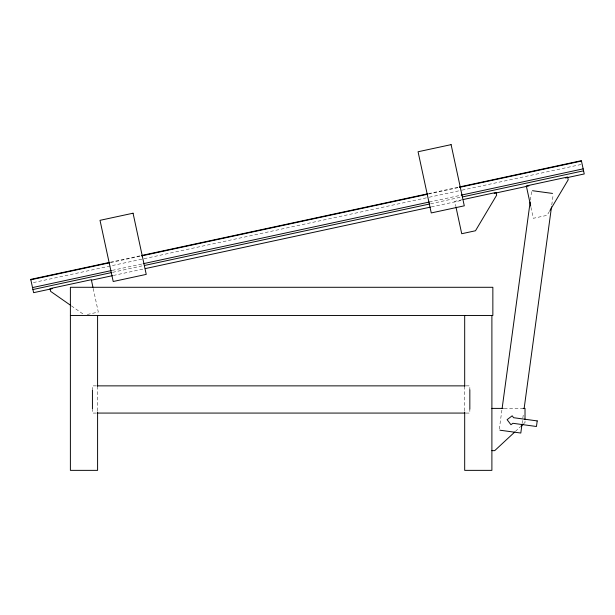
<?xml version="1.0" encoding="UTF-8"?>
<svg xmlns="http://www.w3.org/2000/svg" width="615" height="615" viewBox="0 0 615 615"><rect width="100%" height="100%" fill="white"/><g stroke="black" fill="none" stroke-linecap="round" stroke-linejoin="round"><path stroke-width="0.46" stroke-dasharray="3.08 2.31" d="M499.311 429.147L501.894 410.144M530.407 200.106L531.698 190.604M522.089 423.535L523.511 413.08M551.77 204.941L553.192 194.486M549.479 211.291L547.073 215.335L533.305 218.302L530.914 207.201M515.37 431.446L520.19 426.964M523.634 423.766L525.018 422.482L525.018 420.606M110.485 262.198L140.504 255.725M428.486 193.633L458.498 187.16M110.569 262.59L140.589 256.117M428.57 194.033L458.582 187.56M33.402 282.569L143.149 258.907M144.087 258.7L428.317 197.423M429.255 197.223L461.15 190.343M462.088 190.143L581.221 164.459M112.253 270.385L142.265 263.92M429.308 202.028L460.266 195.355M112.668 272.337L142.665 265.757M430.669 203.773L461.604 196.992M462.249 199.737L454.746 201.359L455.738 205.979M113.352 275.482L143.364 269.009M431.346 206.917L462.303 200.244M87.292 314.465L98.308 312.089L93.119 288.035M96.278 385.866L92.434 385.866L92.434 389.057M466.001 385.866L469.837 385.866L469.837 389.856M504.192 408.398L523.119 408.398M96.278 413.072L92.434 413.072L92.434 409.89M466.001 413.072L469.837 413.072L469.837 409.09M71.432 305.901L83.771 314.519M464.686 386.212L464.686 411.074M97.593 386.212L97.593 411.074"/><path stroke-width="0.92" d="M70.387 315.457L70.387 287.29L492.853 287.29L492.853 315.457L70.387 315.457L70.387 470.36L97.593 470.36L97.593 412.035M502.148 408.245L530.153 202.004M521.966 424.481L520.805 433.037L499.972 430.208M524.157 408.322L551.509 206.84M549.956 210.484L568.214 179.772L567.622 177.02L526.325 185.922L530.714 206.271M514.686 432.084L494.706 450.649L491.892 450.649M520.882 426.326L522.95 424.404M109.547 262.397L30.75 279.387L33.617 292.671L52.375 288.627M141.442 255.525L427.548 193.84M459.436 186.96L581.383 160.669L584.25 173.953L565.493 177.996M30.835 279.779L109.631 262.789M141.527 255.917L427.633 194.232M459.52 187.352L581.467 161.061M32.518 287.582L111.315 270.592M143.203 263.712L429.308 202.028M461.204 195.155L583.151 168.856M32.933 289.527L111.73 272.537M144.563 265.457L429.731 203.972M462.565 196.9L583.574 170.809M463.187 199.537L496.044 192.449L496.636 195.201L475.487 230.763L461.727 233.731L455.938 206.909M91.773 280.132L112.414 275.681M145.24 268.609L430.408 207.124M494.199 193.371L528.908 185.884M97.239 385.866L465.04 385.866M491.892 408.398L503.247 408.398M523.119 408.398L525.018 408.398L525.018 419.668M97.239 413.072L465.04 413.072M532.49 190.712L552.524 193.433M70.663 305.363L50.622 291.364L50.023 288.612L91.328 279.71L92.919 287.113M491.892 315.457L491.892 470.36L464.686 470.36L464.686 412.035M469.837 389.856L469.837 409.09M464.686 315.457L464.686 386.212M97.593 315.457L97.593 386.212M92.434 389.856L92.434 409.09M537.218 420.914L536.457 426.495L512.864 423.289L510.965 424.734L507.106 419.668L512.172 415.809L513.617 417.708L537.218 420.914M133.055 213.213L100.014 220.331L113.206 281.509L146.247 274.39L133.055 213.213M451.102 144.64L418.062 151.759L431.253 212.936L464.294 205.817L451.102 144.64"/></g></svg>
